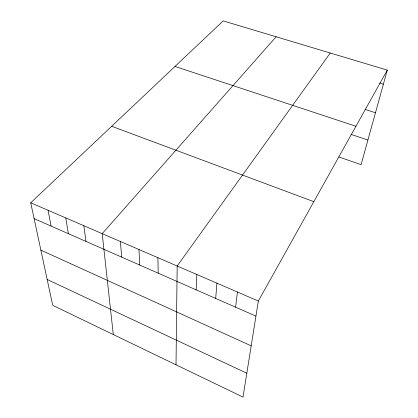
<?xml version="1.0" encoding="UTF-8"?>
<svg xmlns="http://www.w3.org/2000/svg" width="418" height="418" viewBox="0 0 418 418"><rect width="100%" height="100%" fill="white"/><g stroke="black" fill="none" stroke-linecap="round" stroke-linejoin="round"><path stroke-width="0.63" d="M176.009 364.794L177.175 266.01L330.251 53.013M196.146 289.852L196.852 274.506M215.683 298.436L216.932 283.174M235.606 307.193L237.419 292.02M387.282 70.119L258.334 301.044L243.01 397.1L52.72 305.344L30.718 202.793L223.186 20.9L387.282 70.119L361.079 164.666L338.914 156.959M276.126 36.779L102.201 233.652L113.288 334.552M379.664 83.057L383.384 84.196M365.353 109.506L375.469 112.755M174.99 66.446L355.943 126.252M351.063 134.397L367.903 140.04M111.684 126.273L313.829 201.664M30.718 202.793L258.334 301.044M34.114 218.63L255.926 316.123M40.87 250.131L251.187 345.848M47.166 279.475L246.819 373.222M48.075 210.285L51.08 226.086M65.772 217.924L68.364 233.683M83.809 225.71L85.972 241.426M120.405 241.505L121.675 257.117M138.959 249.515L139.764 265.069M157.879 257.681L158.197 273.168"/></g></svg>
